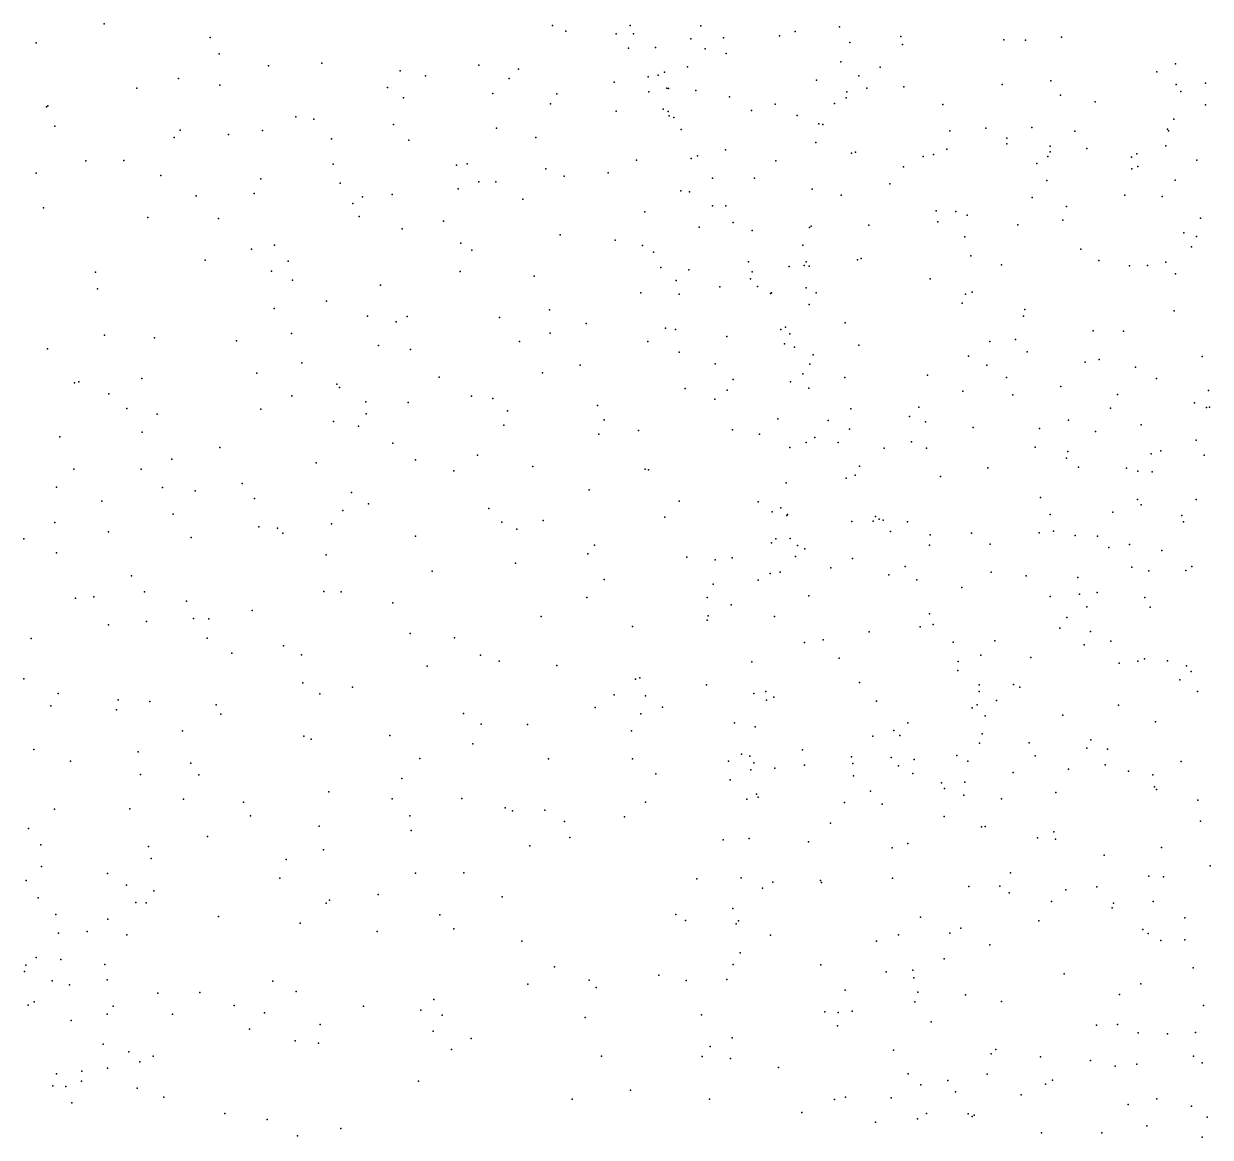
# Model space of a CAD drawing. Header units: metres. Extents: x -23.9 to 23.9, y -27.4 to 27.4.
# Drawn here: x -2.267 to -0.892, y -3.896 to -2.606 of the extents above; entities that cross this region are included whole.
import ezdxf

# ---------------------------------------------------------------- set-up
doc = ezdxf.new("R2010")
doc.units = ezdxf.units.M

msp = doc.modelspace()

# ---------------------------------------------------------------- linework, layer by layer
for p in [(-2.1736, -2.6062, -0.3626), (-1.6539, -2.6083, -6.1367), (-1.5642, -2.6084, -5.0565), (-1.4823, -2.6086, -18.0236), (-1.3217, -2.6097, 19.0903), (-2.0508, -2.6223, -0.3061), (-1.6385, -2.6148, 3.8777), (-1.5801, -2.618, -5.4099), (-1.5603, -2.6179, -5.1701), (-1.4937, -2.6235, -4.2485), (-1.4558, -2.6227, 4.0298), (-1.3911, -2.6201, -12.8192), (-1.3729, -2.615, -4.2433), (-1.2504, -2.6208, 4.1341), (-1.1312, -2.6249, 26.6313), (-1.1059, -2.6253, 4.2046), (-1.0642, -2.6219, 26.4709), (-2.2522, -2.6284, 23.4502), (-1.5659, -2.6343, 3.7932), (-1.5346, -2.6338, 3.9418), (-1.4773, -2.6353, -0.1653), (-1.3096, -2.6281, -0.2386), (-1.2487, -2.6302, -12.8093), (-2.0401, -2.641, 2.2693), (-1.9211, -2.652, -0.227), (-1.4528, -2.6405, -6.5383), (-1.3201, -2.6502, 10.0163), (-0.9323, -2.6528, -4.3126), (-1.9829, -2.6548, 12.6662), (-1.8305, -2.6609, 3.8683), (-1.801, -2.6664, 3.7441), (-1.7393, -2.654, -12.8187), (-1.6935, -2.6587, -0.1578), (-1.5315, -2.6658, -4.8699), (-1.5242, -2.6623, 3.6893), (-1.4975, -2.6562, 24.034), (-1.2993, -2.6667, 22.8272), (-1.2745, -2.6565, 18.0462), (-0.9538, -2.662, 4.2882), (-2.0872, -2.6696, 4.1563), (-2.0395, -2.6772, 6.0311), (-1.8452, -2.6802, -18.0967), (-1.7044, -2.6698, 27.0681), (-1.5826, -2.6739, -6.5487), (-1.5433, -2.6678, 26.9435), (-1.348, -2.6716, 3.9808), (-1.2469, -2.6793, -6.5857), (-1.133, -2.6764, 9.7129), (-1.0768, -2.6723, -4.3308), (-0.9316, -2.6767, 4.6168), (-0.8976, -2.6751, 24.132), (-2.1355, -2.6807, 5.9658), (-1.8267, -2.6919, -0.1413), (-1.723, -2.6869, 3.6291), (-1.649, -2.6874, 10.8672), (-1.5425, -2.6849, -6.0878), (-1.5216, -2.6807, -4.6762), (-1.5198, -2.6813, -4.5397), (-1.4881, -2.6834, -12.7963), (-1.4488, -2.6909, 26.8433), (-1.3137, -2.6921, 3.707), (-1.3129, -2.6852, 3.8535), (-1.2897, -2.681, -4.332), (-1.0656, -2.689, 24.1013), (-0.9261, -2.6847, -0.3655), (-2.2404, -2.7024, 5.8952), (-2.2387, -2.7013, -0.2335), (-1.6563, -2.6991, 14.2041), (-1.5802, -2.7075, -0.0536), (-1.526, -2.7052, -6.2053), (-1.4235, -2.7066, 14.7588), (-1.3961, -2.6995, -0.0881), (-1.3274, -2.6984, 3.5828), (-1.2017, -2.6996, 4.0467), (-1.0255, -2.6966, 6.7172), (-0.8975, -2.7002, -12.7925), (-1.9515, -2.714, 6.0923), (-1.9305, -2.7167, 24.0178), (-1.52, -2.708, -5.7916), (-1.5187, -2.7128, 3.5582), (-1.5135, -2.7148, -5.5295), (-1.3707, -2.7126, 24.0464), (-0.9344, -2.7167, -6.6855), (-2.2306, -2.7247, 4.2475), (-2.0854, -2.7293, 27.073), (-2.0293, -2.7346, 4.022), (-1.9899, -2.7299, -0.1253), (-1.8384, -2.7229, 27.0679), (-1.719, -2.7271, 11.1204), (-1.5049, -2.7286, -5.3931), (-1.3455, -2.7223, 15.7751), (-1.3407, -2.7227, 16.9225), (-1.1938, -2.7302, 3.4915), (-1.1521, -2.727, 3.6955), (-1.0989, -2.7263, 3.9448), (-1.0488, -2.7306, 4.0777), (-0.9416, -2.7281, 26.2507), (-0.9403, -2.7303, 6.5868), (-2.0922, -2.7379, 24.0079), (-1.91, -2.7393, -12.7895), (-1.8203, -2.7412, 3.5181), (-1.6734, -2.7381, 3.4934), (-1.349, -2.7438, 15.5046), (-1.1276, -2.7452, -6.6699), (-1.1275, -2.7387, 6.6449), (-1.0774, -2.7479, 3.592), (-0.9435, -2.7474, 4.1934), (-1.4932, -2.7624, -5.9123), (-1.4861, -2.759, -5.1233), (-1.4536, -2.7523, 3.4516), (-1.3075, -2.7559, 18.3708), (-1.3031, -2.7549, 3.4347), (-1.2247, -2.7599, 6.589), (-1.2127, -2.7576, 26.5815), (-1.1971, -2.7514, -28.4816), (-1.08, -2.7601, -0.1025), (-1.0774, -2.7544, 3.4563), (-1.0351, -2.7505, 22.581), (-0.9833, -2.7608, 3.7394), (-0.9769, -2.7568, 20.0441), (-2.1945, -2.7648, -0.1246), (-2.1505, -2.7644, 4.1177), (-1.9083, -2.7689, 3.715), (-1.7654, -2.77, -12.7708), (-1.7529, -2.7684, -0.0048), (-1.6616, -2.7742, 24.0162), (-1.5567, -2.7641, 0.0393), (-1.3954, -2.7651, 6.4729), (-1.2473, -2.7718, -12.7496), (-1.093, -2.768, -4.4528), (-0.9829, -2.7744, -0.184), (-0.976, -2.7717, 3.5453), (-0.9074, -2.764, 4.0083), (-2.2521, -2.7791, 27.0198), (-2.1079, -2.782, -12.7793), (-1.9919, -2.7857, 12.2677), (-1.7392, -2.7893, 26.9617), (-1.7195, -2.7892, 3.3488), (-1.6407, -2.7829, 6.3066), (-1.5895, -2.7789, 3.3896), (-1.4688, -2.785, -4.7759), (-1.4201, -2.7849, -12.7509), (-1.0813, -2.7876, 26.3516), (-0.9325, -2.7873, 3.4138), (-1.9996, -2.8028, 3.8993), (-1.9001, -2.791, 3.6003), (-1.8399, -2.8038, 3.341), (-1.7635, -2.7973, 11.3636), (-1.5052, -2.7997, 6.3994), (-1.4954, -2.8008, 3.3288), (-1.3531, -2.7976, 18.7632), (-1.2631, -2.7917, 3.3369), (-2.067, -2.8056, -27.9851), (-1.8853, -2.8143, 3.4578), (-1.8741, -2.8066, 0.0224), (-1.6885, -2.8095, 13.8056), (-1.4688, -2.817, -6.2608), (-1.4534, -2.8172, -4.8884), (-1.3196, -2.8046, -4.4891), (-1.0985, -2.8073, 2.1877), (-1.0587, -2.8177, 3.2559), (-0.9909, -2.8049, -6.7523), (-0.9476, -2.8061, 3.2785), (-2.2438, -2.8193, 4.1556), (-2.1229, -2.8304, -0.0055), (-1.8779, -2.8295, 12.95), (-1.5472, -2.8241, 0.1338), (-1.2096, -2.8229, 19.2357), (-1.1868, -2.8237, -6.7274), (-1.1736, -2.8278, 0.0447), (-0.9034, -2.8315, -0.2761), (-2.0408, -2.8318, 6.0359), (-1.828, -2.8437, 11.6147), (-1.7802, -2.835, 0.0903), (-1.4842, -2.8419, 2.261), (-1.4447, -2.8364, -4.9977), (-1.3563, -2.8421, 16.2885), (-1.3545, -2.8406, 16.6773), (-1.2876, -2.8394, 0.1056), (-1.2078, -2.8356, 3.2195), (-1.115, -2.8389, -12.716), (-1.0627, -2.8335, -4.5382), (-1.645, -2.8505, 3.1879), (-1.5815, -2.8568, 14.4264), (-1.4228, -2.8456, 3.2081), (-1.1762, -2.853, -4.5579), (-0.9227, -2.8482, 4.491), (-0.9081, -2.8525, 4.34), (-2.0027, -2.8672, 3.6578), (-1.9762, -2.8626, 26.9698), (-1.7604, -2.8604, 3.1496), (-1.7475, -2.8684, 23.2503), (-1.5496, -2.8629, 26.7301), (-1.5371, -2.8707, 3.1428), (-1.364, -2.8628, 14.984), (-1.0418, -2.8673, 6.3822), (-0.9137, -2.8644, 4.6071), (-2.0564, -2.8798, 23.9819), (-1.9602, -2.8813, 12.024), (-1.4268, -2.8819, -5.5053), (-1.3623, -2.8861, 15.9685), (-1.36, -2.882, -12.7075), (-1.3008, -2.8795, -4.586), (-1.2965, -2.8781, 26.5139), (-1.1693, -2.8749, 3.1153), (-1.134, -2.8853, 9.9804), (-1.0212, -2.8804, -0.0214), (-0.9648, -2.886, 3.0728), (-0.9436, -2.8825, 6.2792), (-2.1834, -2.8938, 5.941), (-1.9796, -2.8929, 0.1275), (-1.7609, -2.893, 0.1842), (-1.6753, -2.8987, 3.0528), (-1.5287, -2.8885, 23.1302), (-1.496, -2.8913, 0.2501), (-1.4229, -2.8936, -5.7016), (-1.3797, -2.8874, -6.7431), (-1.3565, -2.8868, 17.3617), (-0.9856, -2.8867, 26.2399), (-0.9323, -2.896, -6.8461), (-2.1811, -2.913, 3.9839), (-1.9552, -2.9032, -18.3193), (-1.8533, -2.9088, 23.9835), (-1.5106, -2.9036, -12.7044), (-1.4602, -2.911, -6.4717), (-1.4246, -2.9016, 3.0632), (-1.4165, -2.9104, -5.9078), (-1.3603, -2.9121, 17.103), (-1.2166, -2.9016, 0.1833), (-1.916, -2.9275, 3.121), (-1.5517, -2.9177, 3.0124), (-1.5071, -2.9195, 23.9696), (-1.4015, -2.9185, -4.9374), (-1.4003, -2.9178, 10.668), (-1.3486, -2.9178, 17.7581), (-1.1757, -2.9195, 26.395), (-1.1678, -2.9172, 6.3647), (-1.9763, -2.9358, 6.0836), (-1.6576, -2.9375, 6.2882), (-1.3566, -2.9313, 6.3795), (-1.1793, -2.9296, 2.9743), (-1.1067, -2.9373, 0.1824), (-0.934, -2.9386, -0.1265), (-1.8683, -2.945, 6.1575), (-1.8351, -2.9513, 0.2545), (-1.8222, -2.9452, 26.8524), (-1.7155, -2.9463, 0.2778), (-1.6149, -2.9532, -18.2793), (-1.3151, -2.9524, 0.3039), (-1.1083, -2.9448, -12.6711), (-2.1731, -2.9667, 3.8598), (-1.9565, -2.9651, 0.2442), (-1.6569, -2.9647, 2.8734), (-1.5231, -2.9586, 26.602), (-1.5117, -2.9602, 2.8997), (-1.4522, -2.9684, -6.5943), (-1.3894, -2.9601, -5.7839), (-1.3841, -2.9574, -5.1774), (-1.3791, -2.9654, 23.9482), (-1.0278, -2.9619, 2.8806), (-0.9925, -2.9624, -4.7069), (-2.2391, -2.9826, -12.6824), (-2.115, -2.9701, 26.8895), (-2.0203, -2.9735, 3.3031), (-1.8556, -2.979, 12.7213), (-1.6924, -2.974, 26.7181), (-1.5435, -2.9743, 6.282), (-1.3853, -2.977, -6.196), (-1.3736, -2.9809, -5.331), (-1.2992, -2.9783, 2.8564), (-1.1474, -2.9741, -6.87), (-1.1177, -2.9717, 23.9641), (-1.8185, -2.9833, 2.8068), (-1.5074, -2.9865, 11.1265), (-1.3521, -2.9897, -12.6618), (-1.172, -2.9913, 22.8551), (-1.1041, -2.986, 10.237), (-1.0209, -2.9951, 6.1067), (-0.9015, -2.9915, -12.6195), (-1.9445, -2.999, 2.94), (-1.6218, -3.0016, 0.3869), (-1.4655, -3.0001, -12.6619), (-1.3558, -3.0003, 18.0807), (-1.1509, -3.0015, 2.7865), (-1.037, -2.998, -6.9149), (-0.9788, -3.0038, 23.962), (-2.2076, -3.0221, 5.9292), (-2.2029, -3.021, 3.7504), (-2.1299, -3.0172, -12.681), (-1.9967, -3.0109, 3.0746), (-1.9038, -3.0236, 2.7025), (-1.7853, -3.0153, 13.1184), (-1.6658, -3.0105, 2.7469), (-1.4448, -3.018, 2.7476), (-1.3784, -3.0208, 15.5868), (-1.3641, -3.0115, -5.9014), (-1.3152, -3.0158, 6.257), (-1.2196, -3.0131, 10.5276), (-1.128, -3.0157, -4.7689), (-0.9542, -3.017, -28.3959), (-2.1679, -3.0349, -18.5707), (-1.956, -3.037, 2.8309), (-1.9008, -3.0276, 23.4781), (-1.7477, -3.0373, 6.1587), (-1.5002, -3.0285, 0.4595), (-1.4517, -3.0305, 26.4653), (-1.3569, -3.0283, -6.0299), (-1.1788, -3.0317, 6.1446), (-1.1207, -3.0358, 0.2947), (-1.0651, -3.0261, -18.1861), (-0.9995, -3.0354, -4.8002), (-0.8939, -3.031, 5.789), (-2.1471, -3.0516, 3.4369), (-1.8701, -3.0441, 0.3878), (-1.8212, -3.0449, 26.7401), (-1.7231, -3.0402, 13.4878), (-1.6019, -3.0484, 2.6493), (-1.4661, -3.0408, 6.2344), (-1.2297, -3.0501, 2.6658), (-1.0077, -3.0512, 5.9827), (-0.9101, -3.0451, 5.921), (-0.8963, -3.0507, -0.0949), (-0.8929, -3.0503, -6.9922), (-2.112, -3.0585, 5.9956), (-1.9919, -3.0527, -12.6606), (-1.8697, -3.0578, 6.103), (-1.7063, -3.0544, 0.446), (-1.594, -3.0648, 14.1366), (-1.3931, -3.0638, -6.7194), (-1.3083, -3.0522, -28.1833), (-1.2406, -3.061, -6.9277), (-1.0561, -3.0652, -12.6114), (-2.1293, -3.0791, 3.2677), (-1.9078, -3.0667, 2.5695), (-1.8786, -3.0724, 23.9511), (-1.7104, -3.071, 2.5768), (-1.5544, -3.0774, 23.2838), (-1.4456, -3.0764, 23.9032), (-1.3348, -3.0655, -5.7748), (-1.3101, -3.0758, 0.5078), (-1.222, -3.0674, -4.8307), (-1.1668, -3.0738, 26.3703), (-1.09, -3.0751, 2.5919), (-1.0251, -3.0783, 0.1606), (-0.9719, -3.0708, 22.6701), (-2.2247, -3.0846, 3.577), (-1.8389, -3.0921, -12.6379), (-1.6004, -3.0813, 26.5255), (-1.4143, -3.0814, 0.5553), (-1.3603, -3.0911, -6.2669), (-1.3503, -3.0854, -6.8512), (-1.3231, -3.091, 2.5591), (-1.2382, -3.0902, -12.6149), (-0.9084, -3.0883, 4.8269), (-2.0396, -3.0969, 2.8867), (-1.7411, -3.106, 23.9495), (-1.3792, -3.0971, 6.1337), (-1.2699, -3.0976, 6.0681), (-1.2206, -3.0976, 10.7835), (-1.0948, -3.0966, -4.8742), (-1.057, -3.1017, -7.0032), (-0.9603, -3.1041, 19.8144), (-0.9492, -3.1009, 5.7184), (-0.8989, -3.1059, 10.3743), (-2.0952, -3.1106, 3.0262), (-1.928, -3.1147, 2.4358), (-1.8126, -3.1114, 2.4559), (-1.6769, -3.1189, 11.9236), (-1.2985, -3.1184, -4.9812), (-1.0584, -3.1093, 23.9181), (-1.0445, -3.1196, 5.8705), (-2.2085, -3.122, 3.3748), (-2.1305, -3.1219, 23.9326), (-1.7685, -3.1241, 12.1553), (-1.5468, -3.1222, 2.4519), (-1.5427, -3.1228, 0.5933), (-1.314, -3.1325, 2.4463), (-1.3032, -3.129, -5.8899), (-1.2045, -3.1305, 23.9002), (-1.1498, -3.1205, 0.422), (-0.9891, -3.1208, -4.9102), (-0.976, -3.1242, 2.4571), (-0.9593, -3.1251, 5.4322), (-2.2288, -3.143, 26.749), (-2.1059, -3.1432, -12.627), (-2.0679, -3.1473, 2.7877), (-2.0135, -3.1387, 2.6326), (-1.6114, -3.1461, 13.8905), (-1.3832, -3.1377, 17.4243), (-2.1761, -3.1589, 5.9112), (-1.9992, -3.1558, 2.516), (-1.887, -3.1491, 0.5043), (-1.5074, -3.159, -12.5966), (-1.4158, -3.1598, -6.5552), (-1.0888, -3.155, 2.3848), (-0.9762, -3.1573, 5.1477), (-0.9084, -3.1572, -7.0843), (-2.0935, -3.1741, 26.7368), (-1.897, -3.1697, 26.66), (-1.8673, -3.1623, 5.9947), (-1.7279, -3.1674, 2.3105), (-1.3996, -3.1716, 2.3305), (-1.3896, -3.1667, 16.6457), (-1.3817, -3.1746, 0.6988), (-1.0774, -3.1744, 0.3397), (-1.005, -3.1718, 5.6413), (-0.9721, -3.1632, 4.8856), (-2.2306, -3.1838, 0.3358), (-1.9944, -3.1888, 23.9245), (-1.9101, -3.1852, -12.6015), (-1.7126, -3.1834, 0.6399), (-1.6648, -3.1815, 6.0317), (-1.5237, -3.1776, 2.3023), (-1.3824, -3.1755, 18.402), (-1.3074, -3.1828, 11.2439), (-1.2825, -3.1823, 2.3126), (-1.2797, -3.1768, -5.9973), (-1.2755, -3.1799, -5.7664), (-1.2708, -3.1811, -5.4013), (-1.2427, -3.1831, 5.8825), (-0.9251, -3.1755, 14.725), (-0.923, -3.1831, 0.0702), (-2.2664, -3.2028, 5.84), (-2.1685, -3.1947, 2.9511), (-2.0727, -3.2011, 23.6815), (-1.9728, -3.1902, 5.9358), (-1.9664, -3.1962, 2.2441), (-1.8126, -3.1998, 2.2135), (-1.6952, -3.1914, 2.2286), (-1.3952, -3.2027, 16.2554), (-1.3786, -3.2025, -6.3228), (-1.2623, -3.1941, -5.2422), (-1.2165, -3.1982, 0.6105), (-1.1688, -3.196, 2.2842), (-1.0901, -3.1956, 5.7492), (-1.0737, -3.1938, -7.0818), (-1.0486, -3.1989, -12.5428), (-1.0228, -3.1997, 5.4877), (-1.6055, -3.2099, 0.7107), (-1.4002, -3.2072, 15.1699), (-1.3702, -3.2106, -6.6714), (-1.3618, -3.2142, 2.2173), (-1.2173, -3.2099, 26.3614), (-1.1469, -3.2088, -5.0156), (-1.0095, -3.2129, 4.7814), (-0.9857, -3.2094, 2.2372), (-0.9483, -3.2161, 26.1595), (-2.2285, -3.219, 3.0641), (-1.9163, -3.2211, 2.1449), (-1.6132, -3.2201, 2.177), (-1.4984, -3.2241, 5.9529), (-1.4655, -3.2272, 2.1719), (-1.4457, -3.2246, 26.4053), (-1.3726, -3.223, 5.8805), (-1.3065, -3.2255, -6.8828), (-1.7936, -3.2401, 2.1047), (-1.6969, -3.2308, 12.825), (-1.4018, -3.243, 15.7163), (-1.3904, -3.2414, 18.1336), (-1.3317, -3.2364, -6.2202), (-1.2455, -3.2349, -5.6355), (-1.1457, -3.2414, 2.1637), (-0.983, -3.2356, 0.2243), (-0.9631, -3.2399, -12.4629), (-0.9202, -3.2393, 4.6809), (-0.9135, -3.2347, 14.8561), (-2.1418, -3.2454, 2.6599), (-1.594, -3.2497, -12.5618), (-1.4679, -3.2553, 14.6688), (-1.4156, -3.2505, -6.4764), (-1.2642, -3.2444, -12.54), (-1.232, -3.2501, -5.1271), (-1.1052, -3.2456, 0.4526), (-1.0453, -3.2473, 4.9978), (-2.2065, -3.2713, 2.7829), (-2.1853, -3.2697, 23.9525), (-2.1265, -3.264, 5.8156), (-1.919, -3.2637, 2.0279), (-1.8987, -3.2642, -27.5896), (-1.6144, -3.2705, 2.0386), (-1.475, -3.2705, -12.5467), (-1.357, -3.2686, 2.0687), (-1.1797, -3.2592, 18.9753), (-1.0773, -3.2696, 5.3982), (-1.0434, -3.2669, 26.2389), (-1.0229, -3.2649, 2.0961), (-0.968, -3.2707, -5.1034), (-2.0779, -3.275, 2.3227), (-1.839, -3.2769, -12.56), (-1.4471, -3.2793, 5.8133), (-1.0349, -3.2814, 0.358), (-0.9617, -3.2817, 23.7428), (-2.1242, -3.2985, -12.5622), (-2.07, -3.2948, 26.6412), (-2.0522, -3.2953, 2.1537), (-2.0018, -3.2858, -12.5627), (-1.6671, -3.2928, 26.4329), (-1.4749, -3.2968, 1.9799), (-1.4735, -3.2918, 11.9627), (-1.3967, -3.2925, 2.1369), (-1.2171, -3.2894, 5.6514), (-1.0581, -3.2937, -18.3984), (-2.1684, -3.3023, 2.5293), (-1.819, -3.3123, 0.7015), (-1.5613, -3.3043, 0.8453), (-1.2871, -3.3105, 11.5792), (-1.228, -3.3045, -7.0909), (-1.2129, -3.3019, -5.8151), (-1.0661, -3.3063, -5.1445), (-1.0309, -3.3101, 14.7615), (-2.2579, -3.3183, 2.0697), (-2.054, -3.3178, 0.5686), (-1.9655, -3.3265, 23.899), (-1.7677, -3.3174, 1.8951), (-1.362, -3.3226, -6.6022), (-1.3405, -3.3196, 1.9303), (-1.1899, -3.3223, 23.8314), (-1.1416, -3.321, 5.5316), (-1.0381, -3.3256, 1.9399), (-1.0073, -3.3212, 14.5812), (-2.0255, -3.3352, 1.9051), (-1.9447, -3.337, 5.7906), (-1.7376, -3.3375, -12.5304), (-1.1579, -3.3375, 1.8987), (-1.0997, -3.3402, 0.5265), (-1.7992, -3.3501, 5.818), (-1.7159, -3.3442, 0.7929), (-1.6491, -3.3492, 1.8193), (-1.423, -3.3452, 5.6684), (-1.3218, -3.341, -6.7279), (-1.1841, -3.3446, -5.2147), (-0.9974, -3.3467, 14.4478), (-0.976, -3.3443, -7.2369), (-0.9681, -3.3418, 0.2917), (-0.9415, -3.3441, 1.8858), (-0.9196, -3.3498, 4.6457), (-2.2666, -3.365, 0.3385), (-1.5578, -3.3654, -27.7076), (-1.553, -3.3637, 26.3893), (-1.1843, -3.3551, -5.7154), (-0.9273, -3.3659, -28.0377), (-0.9141, -3.3564, 19.7948), (-1.9431, -3.3696, 26.4724), (-1.8857, -3.3745, -12.5207), (-1.4756, -3.3719, 1.7739), (-1.407, -3.3793, 17.5479), (-1.2983, -3.3691, -6.1608), (-1.1599, -3.3796, 5.16), (-1.1597, -3.3718, 5.3435), (-1.1201, -3.3713, -12.462), (-1.1125, -3.3746, 1.8014), (-0.9069, -3.3793, -5.2457), (-2.2266, -3.3819, 0.4673), (-2.1571, -3.389, 2.1508), (-2.1206, -3.3909, 2.0169), (-2.0437, -3.3951, 0.6491), (-1.9235, -3.3823, 0.7075), (-1.5825, -3.3835, 1.7318), (-1.5462, -3.3845, 13.6082), (-1.4208, -3.382, -12.485), (-1.4061, -3.3895, 17.9176), (-1.3975, -3.386, -6.4213), (-1.2786, -3.3907, 1.7413), (-1.162, -3.395, -5.5752), (-1.1397, -3.3901, 0.6424), (-0.9983, -3.3952, 14.2907), (-2.2353, -3.3959, -12.5255), (-2.159, -3.4007, 0.5868), (-2.0384, -3.4056, 1.674), (-1.757, -3.4051, 1.6556), (-1.6047, -3.3979, 5.6718), (-1.5518, -3.4054, 0.9482), (-1.5267, -3.3975, 13.3461), (-1.1679, -3.3984, 4.94), (-1.1527, -3.4077, -5.3257), (-1.0629, -3.4068, 4.7502), (-1.7365, -3.4175, 5.711), (-1.6828, -3.4176, 0.883), (-1.4432, -3.4158, 1.0254), (-1.4194, -3.4205, 15.9206), (-1.2422, -3.4158, -6.0391), (-0.9556, -3.4146, 23.6147), (-2.0828, -3.4252, 5.6597), (-1.9422, -3.4312, 5.6931), (-1.9335, -3.4348, -18.9021), (-1.8425, -3.4306, 1.5775), (-1.5626, -3.425, 1.6197), (-1.2829, -3.4314, 0.9361), (-1.2585, -3.4246, 5.4066), (-1.2516, -3.4305, 1.229), (-1.1563, -3.4287, -5.8449), (-1.0304, -3.4354, 1.6426), (-2.2549, -3.4465, 26.5188), (-2.1342, -3.4493, 1.8352), (-1.7462, -3.4402, 23.8712), (-1.3644, -3.4469, 12.171), (-1.1592, -3.4393, 1.6194), (-1.1018, -3.4388, 23.6807), (-1.035, -3.445, 26.212), (-1.011, -3.4463, 0.4611), (-2.2126, -3.46, 5.5868), (-2.0729, -3.4625, -12.491), (-1.8076, -3.457, 26.4169), (-1.6585, -3.4575, 1.5214), (-1.5613, -3.4573, 5.5283), (-1.4501, -3.4601, 26.3408), (-1.4351, -3.4521, 5.464), (-1.4253, -3.4545, 15.4221), (-1.4206, -3.462, 16.4867), (-1.3078, -3.4553, 26.3122), (-1.3061, -3.463, -6.6764), (-1.2618, -3.4561, -18.6391), (-1.2349, -3.4584, 1.9819), (-1.1856, -3.4536, -7.1095), (-1.173, -3.4601, 1.101), (-1.0948, -3.4541, 1.2789), (-0.9258, -3.4605, 11.4087), (-2.1315, -3.4758, 1.7223), (-2.0637, -3.4759, 26.4655), (-1.5343, -3.4747, 13.8926), (-1.4242, -3.4703, 23.7612), (-1.3966, -3.4682, 1.1636), (-1.3619, -3.4648, -6.3178), (-1.3052, -3.477, 1.5018), (-1.253, -3.4655, -6.8613), (-1.2367, -3.4746, 5.1183), (-1.1203, -3.4734, -5.4706), (-1.0563, -3.4696, -12.3441), (-1.0136, -3.4646, 19.3881), (-0.9866, -3.4717, -5.3604), (-0.9584, -3.4759, 4.6393), (-1.8287, -3.4802, 5.6416), (-1.4483, -3.4819, -12.4368), (-1.2034, -3.4851, -5.9594), (-1.1764, -3.4843, 0.7916), (-0.9568, -3.4899, 1.4121), (-2.0814, -3.5043, 1.437), (-1.913, -3.4955, 1.3926), (-1.8398, -3.5038, -12.4627), (-1.7591, -3.5034, 5.5543), (-1.4289, -3.5041, 15.6789), (-1.4176, -3.4983, 5.362), (-1.4158, -3.502, 1.4227), (-1.2856, -3.4951, 1.315), (-1.1997, -3.4919, 4.8405), (-1.1774, -3.4994, -12.4023), (-1.1339, -3.5036, 14.6272), (-1.0709, -3.4966, 15.0856), (-0.9541, -3.493, 14.1266), (-2.2309, -3.5158, 0.4801), (-2.1438, -3.5153, 1.6102), (-2.0119, -3.5076, 23.8625), (-1.7088, -3.5143, 0.9608), (-1.7003, -3.5177, -12.4425), (-1.663, -3.517, 1.3577), (-1.5461, -3.5076, 1.3948), (-1.3156, -3.5081, -6.218), (-1.2721, -3.5101, 5.2423), (-0.9066, -3.5055, -12.2079), (-2.004, -3.5235, 0.7961), (-1.8194, -3.5233, 1.3252), (-1.6401, -3.53, 1.0509), (-1.5707, -3.5246, 26.3483), (-1.3321, -3.5318, -6.5241), (-1.2003, -3.5244, -6.9957), (-0.9032, -3.5296, 0.3413), (-2.2611, -3.5381, 4.1006), (-1.9244, -3.5353, 1.2823), (-1.8177, -3.5403, 0.9219), (-1.157, -3.5361, 14.9873), (-1.1526, -3.5357, 11.938), (-1.0733, -3.5421, 0.9782), (-2.2466, -3.5572, 4.3013), (-2.1219, -3.5589, -12.4523), (-2.0536, -3.5473, 1.237), (-1.6803, -3.5583, 1.2427), (-1.6339, -3.5485, 5.3908), (-1.4564, -3.5514, 14.3712), (-1.426, -3.5496, 17.1078), (-1.3574, -3.5536, -12.3918), (-1.2423, -3.5556, 23.6565), (-1.0922, -3.5489, 0.6976), (-1.0712, -3.5504, 23.5576), (-2.1188, -3.5727, 0.776), (-1.9625, -3.5739, -12.4387), (-1.9194, -3.5628, 23.6851), (-1.2605, -3.5604, 18.5559), (-1.015, -3.5692, 15.3415), (-0.9485, -3.5603, 15.4596), (-2.2462, -3.5822, -12.4474), (-0.892, -3.5814, -5.4513), (-2.2638, -3.5982, 1.6705), (-2.1697, -3.5904, 1.4036), (-1.97, -3.5956, 1.1125), (-1.8128, -3.5899, 5.4148), (-1.7567, -3.5895, 1.1496), (-1.487, -3.5963, -12.3824), (-1.4353, -3.5952, 2.0229), (-1.3987, -3.6002, 12.8789), (-1.3435, -3.5982, 5.1155), (-1.3425, -3.6005, -6.4275), (-1.2602, -3.5958, -6.7218), (-1.1233, -3.5895, 14.2548), (-0.9632, -3.5934, 26.1316), (-0.9463, -3.5942, -7.4664), (-2.1477, -3.6037, 1.2778), (-2.1159, -3.6102, 5.4575), (-1.8559, -3.6144, 1.0719), (-1.4108, -3.6074, 23.7101), (-1.1717, -3.6052, 14.4602), (-1.1357, -3.6049, 4.7503), (-1.1248, -3.6125, 26.23), (-1.0593, -3.609, -5.6468), (-1.0234, -3.6058, -5.5306), (-2.25, -3.6185, 1.5441), (-2.1369, -3.6239, 23.9278), (-2.1247, -3.6241, 1.1182), (-1.9161, -3.6246, 0.9679), (-1.9123, -3.621, -27.0463), (-1.7122, -3.6172, 5.3011), (-1.0761, -3.6227, -7.3476), (-1.0041, -3.6245, -12.1816), (-0.9581, -3.6228, 14.038), (-2.2295, -3.6376, 4.4249), (-2.041, -3.6399, 0.8865), (-1.7847, -3.638, -12.3894), (-1.5112, -3.6377, -27.338), (-1.445, -3.6306, 14.9774), (-1.2277, -3.6409, 4.8176), (-1.0056, -3.6302, 0.6142), (-0.9215, -3.6417, 1.4319), (-2.1691, -3.6433, -23.8648), (-1.9463, -3.6477, 5.3795), (-1.7684, -3.6542, 23.7926), (-1.4999, -3.6448, 5.1206), (-1.4414, -3.6485, 16.0136), (-1.4386, -3.6451, 17.8794), (-1.1809, -3.6536, -6.951), (-1.0906, -3.6452, 23.0809), (-0.9702, -3.655, 23.4371), (-2.2265, -3.6593, 4.103), (-2.193, -3.6573, 4.3187), (-2.1471, -3.6614, -12.4101), (-1.857, -3.6576, 5.307), (-1.6895, -3.6685, 5.186), (-1.4016, -3.6615, 14.5818), (-1.2787, -3.6688, -6.5924), (-1.2533, -3.6614, 26.2435), (-1.1939, -3.6594, 15.1533), (-0.964, -3.6597, 4.5864), (-0.9493, -3.6679, 15.6487), (-0.9213, -3.667, -5.5294), (-1.4368, -3.6823, 17.5503), (-1.1473, -3.6728, -5.8554), (-2.264, -3.6965, 3.896), (-2.252, -3.6874, 4.641), (-2.2237, -3.6899, 5.3439), (-2.1728, -3.6956, 0.698), (-1.4446, -3.6958, 16.3035), (-1.3432, -3.6962, 23.586), (-1.2004, -3.6889, -5.9783), (-2.2657, -3.7036, 5.1001), (-1.6517, -3.6982, 2.0869), (-1.531, -3.7079, -12.3299), (-1.2673, -3.704, 14.6467), (-1.2366, -3.7021, 1.8752), (-1.2355, -3.7109, 12.6592), (-1.0614, -3.7064, 4.6549), (-0.9118, -3.6996, 0.6839), (-2.2336, -3.7145, 0.5112), (-2.2134, -3.7192, -22.6848), (-2.17, -3.7135, 1.0271), (-1.9781, -3.7148, 5.2653), (-1.6826, -3.7184, 5.0831), (-1.6116, -3.7136, 23.6893), (-1.6035, -3.7224, 4.9932), (-1.4992, -3.7142, 4.9017), (-1.4522, -3.713, 14.0443), (-0.9726, -3.718, -12.0834), (-2.2547, -3.7388, 1.2495), (-2.1114, -3.7289, 26.3344), (-2.0626, -3.7282, -12.3698), (-1.9509, -3.7269, 26.3587), (-1.7915, -3.7362, -19.202), (-1.3151, -3.7253, 14.8487), (-1.2306, -3.7277, -12.2605), (-1.1754, -3.7308, 14.253), (-1.1337, -3.7385, -7.0429), (-0.9973, -3.7305, -7.5314), (-2.2614, -3.7427, 1.9905), (-2.163, -3.744, 4.4033), (-2.0229, -3.7433, -26.7115), (-1.9878, -3.7518, 23.8379), (-1.873, -3.7437, 5.1458), (-1.8064, -3.7486, 4.982), (-1.3384, -3.7505, 13.5852), (-1.323, -3.7513, -6.2656), (-1.3069, -3.7496, 15.0993), (-1.2343, -3.739, 23.5118), (-0.8999, -3.743, 0.5381), (-2.2116, -3.7606, 5.2405), (-2.1701, -3.7531, 24.0044), (-2.0943, -3.753, 5.2588), (-1.9232, -3.7653, 4.946), (-1.7818, -3.7545, 4.8154), (-1.616, -3.7572, 26.2932), (-1.4814, -3.7538, 26.2658), (-1.2155, -3.762, -6.7337), (-1.0238, -3.7659, 12.3736), (-0.9994, -3.7652, 4.5676), (-2.005, -3.7704, 5.0434), (-1.7921, -3.7729, 23.6581), (-1.3238, -3.7667, 4.8405), (-0.9756, -3.7746, 13.957), (-0.9414, -3.776, 23.3605), (-0.9091, -3.7742, 1.2793), (-2.1747, -3.7879, 5.1171), (-1.9523, -3.7839, 4.6684), (-1.9253, -3.7869, 4.5481), (-1.7482, -3.7813, 23.7293), (-1.4712, -3.7905, -12.2823), (-1.4458, -3.7805, 4.8249), (-2.1447, -3.7966, 4.8837), (-2.1166, -3.8016, 4.7238), (-1.7711, -3.7941, 26.3055), (-1.5974, -3.8018, 4.7072), (-1.4805, -3.8022, 23.5894), (-1.4478, -3.8044, 23.5192), (-1.2588, -3.795, 14.5064), (-1.1458, -3.7992, -6.947), (-1.1404, -3.794, 15.4784), (-1.0887, -3.8024, -7.1459), (-1.0306, -3.8068, 1.7249), (-0.9113, -3.8018, 19.4976), (-2.1992, -3.8193, 4.0267), (-2.1697, -3.8157, 4.1587), (-2.1322, -3.8083, -12.3358), (-1.3922, -3.8148, 15.0086), (-1.0022, -3.8133, 19.1863), (-0.9771, -3.8111, -5.6042), (-0.9013, -3.8096, -11.6886), (-2.2287, -3.8221, -22.3058), (-2.1996, -3.8309, 1.1147), (-1.8092, -3.8307, -12.2939), (-1.242, -3.8222, -6.5875), (-1.2275, -3.8348, 15.3768), (-1.1961, -3.8299, 4.6929), (-1.1506, -3.8226, -19.0126), (-1.083, -3.8344, -5.7293), (-1.0748, -3.8297, 26.1592), (-2.2327, -3.8363, 3.8617), (-2.2177, -3.8368, 0.5851), (-2.135, -3.8387, 0.9475), (-1.5637, -3.8412, -26.9928), (-1.1871, -3.8432, 23.4357), (-1.111, -3.8465, 15.6073), (-2.2108, -3.8559, 26.1687), (-2.1041, -3.8494, -24.3961), (-1.6311, -3.8515, -12.2665), (-1.4723, -3.8517, 4.7025), (-1.3274, -3.8521, 15.2183), (-1.3147, -3.8491, 4.7395), (-1.2615, -3.8502, -27.1359), (-0.987, -3.8576, -7.456), (-0.9538, -3.8511, 4.4752), (-0.9138, -3.8597, -7.7242), (-2.0336, -3.8681, 26.2713), (-1.9845, -3.8752, 4.3775), (-1.365, -3.8671, 13.8372), (-1.2312, -3.8744, -6.0719), (-1.2208, -3.8681, 18.5617), (-1.1723, -3.8686, 13.0531), (-1.1677, -3.8717, -12.099), (-1.1657, -3.8701, -6.8148), (-0.8956, -3.8723, 22.9654), (-1.8991, -3.8856, 26.2862), (-1.2798, -3.8783, -6.4049), (-0.9654, -3.8823, -11.5043), (-1.9493, -3.8939, -12.275), (-1.0876, -3.8907, -7.0723), (-1.0178, -3.8906, -7.6546), (-0.9015, -3.8957, -11.2827)]:
    msp.add_point(p)

doc.saveas('drawing.dxf')
